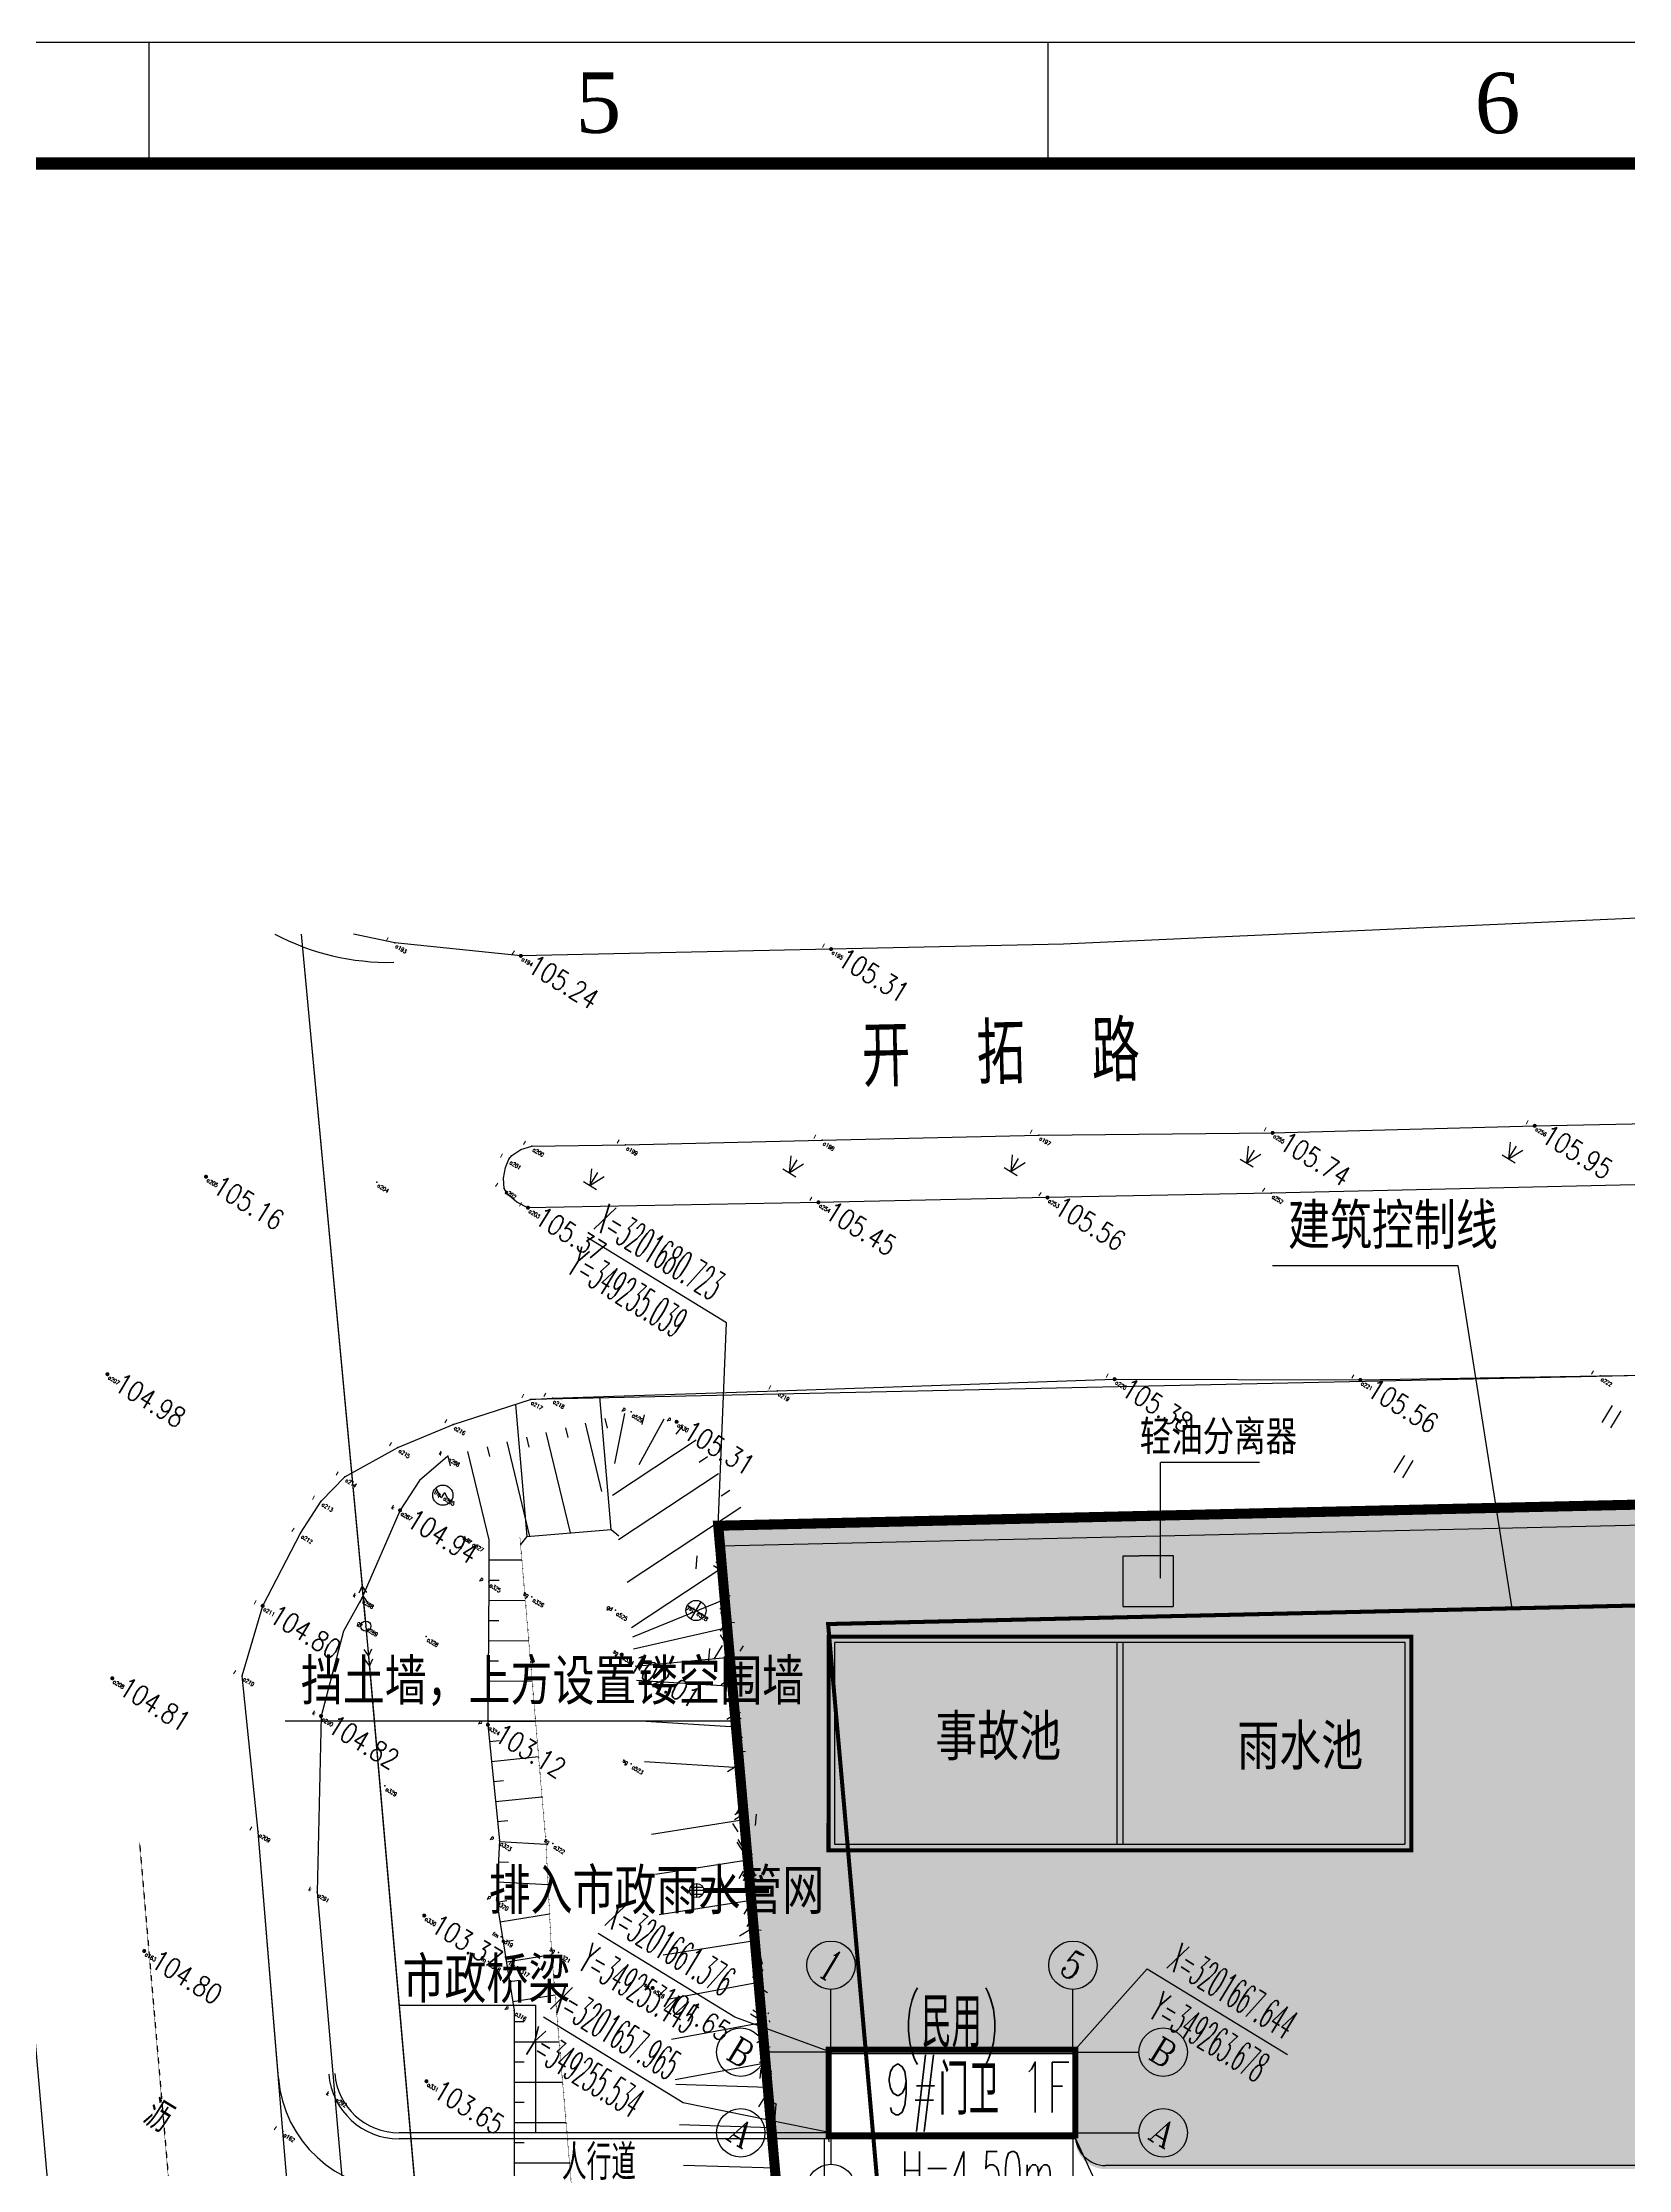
# Model space of a CAD drawing. Header units: metres. Extents: x -330863 to 383137, y -246038 to 314990.
# Drawn here: x -157489 to -78836, y 162154 to 267648 of the extents above; entities that cross this region are included whole.
import ezdxf
from ezdxf.enums import TextEntityAlignment as Align

# ---------------------------------------------------------------- set-up
doc = ezdxf.new("R2010")
doc.units = ezdxf.units.M
for name, pattern in [('CENTER', [5.08, 3.175, -0.635, 0.635, -0.635]), ('DASH', [0.35, 0.25, -0.1]), ('DOTE', [2.42, 2, -0.2, 0.02, -0.2]), ('X2', [10, 8, -2]), ('X4', [1.6, 0, -1.6])]:
    doc.linetypes.add(name, pattern=pattern)
for name, color, linetype in [('-GRASS', 114, 'Continuous'), ('-建筑轮廓线', 7, 'Continuous'), ('-总图道路', 7, 'Continuous'), ('-文字', 7, 'Continuous'), ('A-fence', 6, 'Continuous'), ('A-landscape', 41, 'Continuous'), ('AXIS', 7, 'Continuous'), ('AXIS_TEXT', 7, 'Continuous'), ('DIM_COOR', 7, 'Continuous'), ('MAP', 251, 'Continuous'), ('PUB_TEXT', 7, 'Continuous'), ('S市政接口', 7, 'Continuous'), ('农转用2000坐标', 6, 'Continuous')]:
    doc.layers.add(name, color=color, linetype=linetype)
doc.layers.add('DOTE', color=7, linetype='DOTE', lineweight=0)
doc.styles.add('_HZTXT', font='simplex.shx', dxfattribs={"width": 0.8, "bigfont": 'hztxt.shx'})
doc.styles.add('_TCH_AXIS', font='complex.shx', dxfattribs={"bigfont": 'gbcbig.shx'})
doc.styles.add('_TCH_DIM', font='SIMPLEX.shx', dxfattribs={"width": 0.6, "bigfont": 'GBCBIG.shx'})
doc.styles.add('hz', font='simplex', dxfattribs={"width": 0.7, "bigfont": 'hztxt'})
doc.styles.add('Times', font='times.ttf')
doc.styles.add('等线体', font='simplex.shx', dxfattribs={"width": 0.6, "bigfont": 'hztxt.shx'})
doc.linetypes.add('10421', pattern='A,2,[150,AAA.SHX,S=0.5,R=0,X=0,Y=0.5],1e-11', length=2)
doc.linetypes.add('FENCELINE2', pattern='A,0.25,-0.1,[132,ltypeshp.shx,S=0.1,R=0,X=-0.1,Y=0],-0.1,1', length=1.45)
pattern_1 = [(58.51216202, (-1970228605.7, -2547630934.4), (-329.70504027, 1372.03724668), [264.58066, -1731.01015]), (13.51216202, (-1970228605.7, -2547630934.4), (-329.705265, 1372.03818184), [264.58066, -1146.51615]), (103.51216202, (-1970228605.7, -2547630934.4), (-1372.03818184, -329.705265), [264.58066, -1146.51615])]

# ---------------------------------------------------------------- blocks, each defined once
blk = doc.blocks.new('$TWTSYS$00000375')
for p, q in [((-0.5, 0, 0), (0.5, 0, 0)), ((0.43, 0.25, 0), (-0.43, 0.25, 0)), ((0, 0.5, 0), (0, -0.5, 0)), ((0.43, -0.25, 0), (-0.43, -0.25, 0))]:
    blk.add_line(p, q)
blk.add_circle((0, 0, 0), 0.5)
blk = doc.blocks.new('A$C163D69A9')
at = {"layer": 'S市政接口', "linetype": 'DASH', "ltscale": 0.005}
for p, q in [((-92.36, 258.46), (-96.54, 255.9)), ((-93.53, 250.99), (-96.54, 255.9)), ((-93.72, 247.15), (-88.5, 238.62)), ((-93.47, 247.31), (-88.24, 238.78))]:
    blk.add_line(p, q, dxfattribs=at)
at = {"layer": 'S市政接口', "linetype": 'DASH', "ltscale": 0.005, "const_width": 0.2}
blk.add_lwpolyline([(-100.54, 230.9), (-75.89, 245.99), (-81.43, 255.03), (-106.07, 239.94)], close=True, dxfattribs=at)
at = {"layer": 'S市政接口', "linetype": 'DASH', "ltscale": 0.005}
blk.add_lwpolyline([(-100.44, 231.31), (-76.3, 246.09), (-81.53, 254.62), (-105.66, 239.84)], close=True, dxfattribs=at)
blk.add_lwpolyline([(-92.27, 250.15), (-93.58, 252.28), (-95.71, 250.97), (-94.41, 248.84), (-92.27, 250.15)], dxfattribs=at)
at = {"layer": 'S市政接口', "const_width": 0.25}
blk.add_lwpolyline([(-102.01, 227.65), (-104.77, 225.96)], dxfattribs=at)
at = {"layer": 'S市政接口', "xscale": 0.700000000000003, "yscale": 0.700000000000003, "zscale": 0.700000000000003, "rotation": 211.4878379791715}
blk.add_blockref('$TWTSYS$00000375', (-105.07, 225.78), dxfattribs=at)
at = {"layer": 'S市政接口', "width": 0.8}
blk.add_text('轻油分离器', height=1.5, rotation=31.4878, dxfattribs=at).set_placement((-94.8, 258.55), align=Align.MIDDLE)
for s, p in [('雨水池', (-85.45, 245.08, -3.45)), ('事故池', (-98.47, 237.66)), ('排入市政雨水管网', (-113.37, 219.58))]:
    blk.add_text(s, height=2, rotation=31.4878, dxfattribs=at).set_placement(p)
at = {"layer": 'S市政接口', "linetype": 'DASH', "ltscale": 0.005, "flags": 1}
for tag, p in [('SPEC', (-40.65, 255.77)), ('UNIT', (-40.66, 255.77)), ('WHAT', (-40.65, 255.77))]:
    blk.add_attdef(tag, p, '', height=0.0003, rotation=31.4878, dxfattribs=at)
blk = doc.blocks.new('gc124')
for p, q in [((-0.75, 1.5), (0, 0)), ((-0.75, 0), (0.75, 0)), ((0, 0), (0, 1.5)), ((0, 0), (0.75, 1.5))]:
    blk.add_line(p, q)
blk = doc.blocks.new('gc013a')
at = {"linetype": 'Continuous'}
blk.add_line((0.5, 0), (4, 0), dxfattribs=at)
at = {"linetype": 'Continuous', "flags": 128}
for points in [[(2.31, -0.4), (3, 0), (2.31, 0.4)], [(3.31, -0.4), (4, 0), (3.31, 0.4)]]:
    blk.add_lwpolyline(points, dxfattribs=at)
blk = doc.blocks.new('gc170')
at = {"linetype": 'Continuous'}
blk.add_circle((0, 0), 0.5, dxfattribs=at)
blk = doc.blocks.new('gc043')
for p, q in [((-1, 0), (1, 0)), ((0, -1), (0, 1))]:
    blk.add_line(p, q)
blk.add_circle((0, 0), 1)
blk = doc.blocks.new('gc046')
for p, q in [((0, -0.3), (-0.97, 0.26)), ((0, 0.3), (0.97, -0.26)), ((0, 0.3), (0, -0.3))]:
    blk.add_line(p, q)
blk.add_circle((0, 0), 1)
blk = doc.blocks.new('gc121')
for p, q in [((-0.5, -1), (-0.5, 1)), ((0.5, -1), (0.5, 1))]:
    blk.add_line(p, q)
blk = doc.blocks.new('GC200')
at = {"linetype": 'Continuous', "const_width": 0.2, "flags": 128}
blk.add_lwpolyline([(-0.1, 0, 1), (0.1, 0, 1)], format="xyb", close=True, dxfattribs=at)
blk = doc.blocks.new('*U368')
at = {"color": 5}
blk.add_lwpolyline([(0, 0), (1189, 0), (1189, 841), (0, 841)], close=True, dxfattribs=at)

msp = doc.modelspace()

# ---------------------------------------------------------------- hatches: boundary and pattern name
at = {"layer": '-GRASS'}
h = msp.add_hatch(dxfattribs=at)
h.set_pattern_fill('GRASS', color=256, scale=500, angle=-31.48784)
h.set_pattern_definition(pattern_1)
h.paths.add_polyline_path([(-43598, 194921), (90000, 197989), (90000, 198989), (-123978, 194084), (-123889, 193078)])
h = msp.add_hatch(dxfattribs=at)
h.set_pattern_fill('GRASS', color=256, scale=500, angle=-31.48784)
h.set_pattern_definition(pattern_1)
edge = h.paths.add_edge_path()
edge.add_line((-104767, 162171), (-52500, 162171))
edge.add_arc((-52500, 165171), 3000, 270, 360)
edge.add_line((-49500, 165171), (-49500, 189351))
edge.add_arc((-44000, 189351), 5500, 90, 179.99999, ccw=False)
edge.add_line((-44000, 194851), (45331, 194671))
edge.add_line((45331, 194671), (44662, 196948))
edge.add_line((44662, 196948), (-123889, 193078))
edge.add_line((-123889, 193078), (-121298, 163671))
edge.add_line((-121298, 163671), (-120007, 163671))
edge.add_line((-120007, 163671), (-118507, 163671))
edge.add_line((-118507, 163671), (-118507, 167911))
edge.add_line((-118507, 167911), (-106267, 167911))
edge.add_line((-106267, 167911), (-106267, 163671))
edge.add_arc((-104767, 163671), 1500, 180, 270)
at = {"layer": 'A-landscape', "linetype": 'Continuous'}
h = msp.add_hatch(dxfattribs=at)
h.set_pattern_fill('毛石砌体', color=256, scale=300, angle=-31.48776, style=0)
h.set_pattern_definition([(328.51223736, (-1970227838.2, -2547631404.5), (6187.806834, 1486.9588376), [1350, -3150]), (328.51223736, (-1970225300.8, -2547632431), (6187.806834, 1486.9588376), [1125, -3375]), (328.51223736, (-1970225375, -2547632121.6), (6187.806834, 1486.9588376), [900, -3600]), (328.51223736, (-1970225938.7, -2547630457), (6187.806834, 1486.9588376), [675, -675, 900, -2250]), (328.51223736, (-1970225821, -2547630265.2), (6187.806834, 1486.9588376), [900, -225, 1125, -2250]), (328.51223736, (-1970227078, -2547628440), (6187.806834, 1486.9588376), [1125, -3375]), (328.51223736, (-1970223315, -2547630481), (6187.806834, 1486.9588376), [1125, -3375]), (58.51223736, (-1970228135.6, -2547630167), (-1486.9588376, 6187.806834), [675, -3825]), (58.51223736, (-1970225797, -2547627641.4), (-1486.9588376, 6187.806834), [450, -4050]), (58.51223736, (-1970227838.2, -2547631404.5), (-1486.9588376, 6187.806834), [675, -3825]), (58.51223736, (-1970225339, -2547628186), (-1486.9588376, 6187.806834), [225, -4275]), (58.51223736, (-1970226087.4, -2547629838.3), (-1486.9588376, 6187.806834), [675, -3825]), (58.51223736, (-1970226526.3, -2547631416.5), (-1486.9588376, 6187.806834), [1125, -3375]), (58.51223736, (-1970224497.3, -2547628965.3), (-1486.9588376, 6187.806834), [675, -3825]), (58.51223736, (-1970225053.7, -2547630735.3), (-1486.9588376, 6187.806834), [900, -3600]), (58.51223736, (-1970224862, -2547630853), (-1486.9588376, 6187.806834), [900, -3600]), (58.51223736, (-1970225536, -2547632814.7), (-1486.9588376, 6187.806834), [450, -4050]), (58.51223736, (-1970224607.6, -2547632591.7), (-1486.9588376, 6187.806834), [1125, -3375]), (13.51223736, (-1970227987, -2547630785.7), (2350.4239943, 3837.3828294), [1909.188, -4454.7729]), (13.51223736, (-1970227485.7, -2547630829), (2350.4239943, 3837.3828294), [954.594, -5409.3669]), (13.51223736, (-1970224466, -2547629776), (2350.4239943, 3837.3828294), [1272.79215, -5091.1686]), (13.51223736, (-1970224348.6, -2547629584), (2350.4239943, 3837.3828294), [954.594, -5409.3669]), (103.51223736, (-1970225926.7, -2547629145.2), (-3837.3828294, 2350.4239943), [318.1995, -6045.7614]), (103.51223736, (-1970227987, -2547630785.7), (-3837.3828294, 2350.4239943), [636.3945, -5727.5664]), (103.51223736, (-1970226130.6, -2547630339.6), (-3837.3828294, 2350.4239943), [636.3945, -5727.5664]), (103.51223736, (-1970224583.6, -2547629968), (-3837.3828294, 2350.4239943), [636.3945, -5727.5664]), (103.51223736, (-1970222962.3, -2547629905.5), (-3837.3828294, 2350.4239943), [954.594, -5409.3669]), (103.51223736, (-1970223080, -2547630097.4), (-3837.3828294, 2350.4239943), [636.3945, -5727.5664]), (103.51223736, (-1970223036.7, -2547629596), (-3837.3828294, 2350.4239943), [636.3945, -5727.5664]), (103.51223736, (-1970226303.3, -2547632344.6), (-3837.3828294, 2350.4239943), [954.594, -5409.3669]), (355.07728856, (-1970223741.8, -2547630747.3), (3837.3828182, -2350.4239853), [503.1, -9559.2057]), (355.07728856, (-1970225288.8, -2547631119), (3837.3828182, -2350.4239853), [503.1, -9559.2057]), (355.07728856, (-1970225926.7, -2547629145.2), (3837.3828182, -2350.4239853), [1006.2, -9056.1057]), (355.07728856, (-1970225147.2, -2547628303.4), (3837.3828182, -2350.4239853), [1006.2, -9056.1057]), (355.07728856, (-1970225734.8, -2547629262.7), (3837.3828182, -2350.4239853), [1006.2, -9056.1057]), (355.07728856, (-1970222962.3, -2547629905.5), (3837.3828182, -2350.4239853), [1006.2, -9056.1057]), (355.07728856, (-1970227783, -2547629591.3), (3837.3828182, -2350.4239853), [1509.345, -8552.9607]), (355.07728856, (-1970227665.5, -2547629399.4), (3837.3828182, -2350.4239853), [1509.345, -8552.9607]), (355.07728856, (-1970226725.4, -2547627864.5), (3837.3828182, -2350.4239853), [1509.345, -8552.9607]), (31.94718618, (-1970224924.2, -2547629231.6), (2351.3384158, 3837.9530549), [503.1, -9559.2]), (31.94718618, (-1970223314.9, -2547630481.1), (2351.3384158, 3837.9530549), [503.1, -6036.6, 1006.2, -2515.5]), (31.94718618, (-1970223933.7, -2547630629.8), (2350.4239823, 3837.3828247), [1006.2, -9056.1057]), (31.94718618, (-1970226001, -2547628835.8), (2350.4239823, 3837.3828247), [1006.2, -9056.1057]), (31.94718618, (-1970226193, -2547628718.3), (2350.4239823, 3837.3828247), [1006.2, -9056.1057]), (31.94718618, (-1970224614.8, -2547629157.2), (2350.4239823, 3837.3828247), [1509.345, -8552.9607]), (85.07728856, (-1970226161.8, -2547629529), (2350.4239853, 3837.3828182), [503.1, -9559.2057]), (85.07728856, (-1970223902.5, -2547631440.5), (2350.4239853, 3837.3828182), [503.1, -9559.2057]), (85.07728856, (-1970225375.1, -2547632121.6), (2350.4239853, 3837.3828182), [1006.2, -9056.1057]), (85.07728856, (-1970225449.4, -2547631812.2), (2350.4239853, 3837.3828182), [1006.2, -9056.1057]), (85.07728856, (-1970223420.4, -2547629361), (2350.4239853, 3837.3828182), [1006.2, -9056.1057]), (85.07728856, (-1970227665.5, -2547629399.4), (2350.4239853, 3837.3828182), [1006.2, -9056.1057]), (85.07728856, (-1970226687, -2547632109.6), (2350.4239853, 3837.3828182), [1509.345, -8552.9607]), (121.94718618, (-1970223933.7, -2547630629.8), (-3837.3828247, 2350.4239823), [1006.2, -9056.1057]), (121.94718618, (-1970223859.3, -2547630939.2), (-3837.3828247, 2350.4239823), [1006.2, -9056.1057]), (121.94718618, (-1970227912.6, -2547631095), (-3837.3828247, 2350.4239823), [503.1, -9559.2057]), (121.94718618, (-1970225821.2, -2547630265.2), (-3837.3828247, 2350.4239823), [503.1, -9559.2057]), (121.94718618, (-1970224348.6, -2547629584.1), (-3837.3828247, 2350.4239823), [503.1, -9559.2057])])
h.paths.add_polyline_path([(-123779, 194101), (-124177, 194066), (-121525, 163971), (-121124, 163971)])

# ---------------------------------------------------------------- linework, layer by layer
at = {"layer": '-GRASS', "elevation": 10100}
msp.add_lwpolyline([(-106267, 167911), (-106267, 163671), (-118507, 163671), (-118507, 167911)], close=True, dxfattribs=at)
at = {"layer": '-建筑轮廓线', "const_width": 300, "elevation": 10100}
msp.add_lwpolyline([(-106267, 168091), (-118507, 168091), (-118507, 163851), (-106267, 163851)], close=True, dxfattribs=at)
at = {"layer": '-总图道路', "linetype": 'Continuous'}
for p, q in [((111442, 232771, 10100), (-106853, 222936, 10100)), ((-140021, 222994, 10100), (-142075, 223432, 10100)), ((-133767, 222348, 10100), (-140021, 222994, 10100)), ((-118382, 222682, 10100), (-133767, 222348, 10100)), ((-106853, 222936, 10100), (-118382, 222682, 10100)), ((-137118, 199098, 10100), (-133239, 200361, 10100)), ((-139863, 197960, 10100), (-137118, 199098, 10100)), ((-142504, 196506, 10100), (-139863, 197960, 10100)), ((-143674, 195300, 10100), (-142504, 196506, 10100)), ((-144692, 193711, 10100), (-143674, 195300, 10100)), ((-146569, 190110, 10100), (-144692, 193711, 10100)), ((-147586, 186643, 10100), (-146569, 190110, 10100)), ((-146787, 178898, 10100), (-147586, 186643, 10100)), ((-145788, 166682, 10100), (-146787, 178898, 10100)), ((-158663, 177692, 10100), (-157258, 161682, 10100))]:
    msp.add_line(p, q, dxfattribs=at)
at = {"layer": '-总图道路'}
for p, q in [((-133239, 200361, 10100), (-41840, 202329, 10100)), ((-118507, 163971, 10100), (-139808, 163971, 10100)), ((-118507, 163671, 10100), (-139808, 163671, 10100)), ((-118710, 145698, 10100), (-118710, 163671, 10100)), ((-118479, 163527, 10100), (-118507, 163851, 10100)), ((-52499, 162351, 10100), (-104767, 162351, 10100))]:
    msp.add_line(p, q, dxfattribs=at)
at = {"layer": '-总图道路', "linetype": 'CENTER', "ltscale": 0.0001}
msp.add_line((-152681, 178375, 10100), (-120771, -192240, 10100), dxfattribs=at)
at = {"layer": '-总图道路', "linetype": 'Continuous'}
msp.add_arc((-140339, 234026, 10100), 12000, 241.98975, 271.26304, dxfattribs=at)
at = {"layer": '-总图道路'}
for centre, radius, start in [((-139808, 167171, 10100), 6000, 184.67452), ((-139808, 167171, 10100), 3500, 184.67452), ((-139808, 167171, 10100), 3200, 184.67452), ((-104767, 163851, 10100), 1500, 180)]:
    msp.add_arc(centre, radius, start, 270, dxfattribs=at)
at = {"color": 5}
for p, q in [((-152213, 267648), (-152213, 261648)), ((-107625, 267648), (-107625, 261648))]:
    msp.add_line(p, q, dxfattribs=at)
msp.add_line((-133034, 170300, 10100), (-133034, 163971, 10100))
at = {"color": 5, "const_width": 600}
msp.add_lwpolyline([(-315563, -230952), (376837, -230952), (376837, 261648), (-315563, 261648)], close=True, dxfattribs=at)
at = {"layer": 'A-fence', "linetype": 'FENCELINE2', "ltscale": 0.0025}
for q in [(91000, 198012, 10100), (-121324, 163971, 10100)]:
    msp.add_line((-123889, 193078, 10100), q, dxfattribs=at)
at = {"layer": 'A-landscape'}
msp.add_line((-123779, 194101, 10100), (-124177, 194066, 10100), dxfattribs=at)
at = {"layer": 'A-landscape', "linetype": 'Continuous'}
msp.add_line((-121124, 164151, 10100), (-121525, 164151, 10100), dxfattribs=at)
at = {"layer": 'A-landscape', "linetype": 'Continuous', "elevation": 10100}
for points in [[(-121525, 163971), (-124177, 194066)], [(-121124, 163971), (-123779, 194101)]]:
    msp.add_lwpolyline(points, dxfattribs=at)
at = {"layer": 'AXIS'}
for p, q in [((-118387, 167971, 10100), (-118387, 171085, 10100)), ((-106387, 167971, 10100), (-106387, 171085, 10100)), ((-118387, 167971, 10100), (-121662, 167971, 10100)), ((-106387, 167971, 10100), (-103112, 167971, 10100)), ((-118387, 163971, 10100), (-121662, 163971, 10100)), ((-118387, 163971, 10100), (-118387, 162414, 10100)), ((-106387, 163971, 10100), (-103112, 163971, 10100)), ((-106387, 163971, 10100), (-106387, 160857, 10100))]:
    msp.add_line(p, q, dxfattribs=at)
for centre in [(-118387, 172285, 10100), (-106387, 172285, 10100), (-122862, 167971, 10100), (-101912, 167971, 10100), (-122862, 163971, 10100), (-101912, 163971, 10100), (-118387, 161214, 10100)]:
    msp.add_circle(centre, 1200, dxfattribs=at)
at = {"layer": 'DIM_COOR'}
for p, q in [((-123563, 204139, 10100), (-130486, 208379, 10100)), ((-123978, 194084, 10100), (-123563, 204139, 10100)), ((-123158, 169701, 10100), (-129940, 173855, 10100)), ((-106387, 167971, 10100), (-102701, 172113, 10100)), ((-102701, 172113, 10100), (-95750, 167856, 10100)), ((-125721, 165461, 10100), (-132643, 169701, 10100)), ((-118387, 167971, 10100), (-123158, 169701, 10100)), ((-118387, 163971, 10100), (-125721, 165461, 10100)), ((-106387, 163971, 10100), (-104920, 160783, 10100))]:
    msp.add_line(p, q, dxfattribs=at)
at = {"layer": 'DOTE', "ltscale": 0.0015}
for p, q in [((-106387, 167971, 10100), (-118387, 167971, 10100)), ((-118387, 163971, 10100), (-118387, 167971, 10100)), ((-106387, 163971, 10100), (-106387, 167971, 10100)), ((-106387, 163971, 10100), (-118387, 163971, 10100))]:
    msp.add_line(p, q, dxfattribs=at)
at = {"layer": 'MAP', "linetype": 'Continuous', "flags": 128}
for points, elevation in [([(-144670, 223432), (-141455, 189104), (-136328, 130518), (-131068, 73267), (-125848, 16624), (-120874, -39732), (-116062, -92847), (-111078, -148261)], 10100), ([(-144000, 145368), (-145571, 164031), (-146787, 178898), (-147586, 186643), (-146569, 190110), (-144692, 193711), (-143674, 195300), (-142504, 196506), (-139863, 197960), (-137118, 199098), (-133291, 200344), (-132204, 200402), (-121047, 200775), (-104320, 201352), (-92134, 201314), (-80241, 201515), (-65898, 201717), (-54227, 202069), (-42140, 202329), (-28740, 202678), (-14409, 203016), (51, 203448), (17224, 203712)], 109967), ([(-174458, 200652), (-171721, 199921), (-167506, 198357), (-165003, 196531), (-163326, 194578), (-161663, 192045), (-160106, 188661), (-159522, 186936), (-159105, 182927), (-158663, 177692), (-157258, 161682), (-155797, 144621), (-154196, 126026), (-152219, 103947), (-150579, 84771), (-148670, 63355), (-146752, 41129), (-144894, 20235), (-143280, 1260), (-141260, -21877), (-139157, -45149)], 114893), ([(-134032, 200103), (-133475, 193543), (-129292, 193899), (-129851, 200481)], 10100), ([(-135354, 193384), (-135350, 191296), (-135404, 184208), (-134823, 178470), (-134975, 175512), (-134095, 170043), (-134097, 161936), (-133337, 154160), (-132546, 146121), (-132559, 138374), (-132384, 127697), (-130690, 120253), (-133052, 114040), (-135605, 109628)], 114291)]:
    msp.add_lwpolyline(points, dxfattribs=dict(at, elevation=elevation))
at = {"layer": 'MAP', "linetype": 'Continuous', "elevation": 10100}
for points in [[(-144670, 223432), (-141641, 191096)], [(-129605, 199407), (-129488, 198921)], [(-128633, 199642), (-129126, 197169)], [(-127658, 199586), (-127763, 199098)], [(-133494, 198470), (-133377, 197984)], [(-132522, 198705), (-131322, 193726)], [(-131550, 198939), (-131433, 198453)], [(-130578, 199173), (-129762, 195787)], [(-126680, 199375), (-127915, 197102)], [(-125770, 199022), (-126081, 198630)], [(-137383, 197533), (-137266, 197047)], [(-136411, 197768), (-135354, 193384)], [(-135438, 198002), (-135321, 197516)], [(-134466, 198236), (-133338, 193555)], [(-125065, 198328), (-129228, 195577)], [(-124514, 197494), (-124931, 197218)], [(-123962, 196660), (-128918, 193383)], [(-123411, 195825), (-123828, 195550)], [(-122859, 194991), (-128495, 191265)], [(-133475, 193543), (-133789, 193155)], [(-129292, 193899), (-128903, 193585)], [(-135352, 192384), (-133718, 192387)], [(-135350, 191384), (-134850, 191385)], [(-123792, 191977), (-128277, 189012)], [(-135357, 190384), (-133547, 190370)], [(-123656, 190425), (-128233, 188550)], [(-135364, 189384), (-134864, 189380)], [(-123532, 189023), (-128175, 187958)], [(-135372, 188384), (-133377, 188368)], [(-141280, 187112), (-136503, 132511)], [(-135380, 187384), (-134880, 187380)], [(-123401, 187539), (-128092, 187099)], [(-135387, 186384), (-133206, 186367)], [(-123275, 186103), (-128026, 186410)], [(-135395, 185384), (-134895, 185380)], [(-135403, 184384), (-133036, 184366)], [(-123097, 184088), (-127831, 184394)], [(-135321, 183388), (-134824, 183438)], [(-135220, 182393), (-132889, 182629)], [(-122919, 182072), (-127636, 182377)], [(-135119, 181398), (-134622, 181449)], [(-135019, 180403), (-132719, 180636)], [(-134918, 179408), (-134420, 179459)], [(-122692, 179492), (-127287, 178773)], [(-134826, 178413), (-132520, 178295)], [(-134877, 177415), (-134378, 177389)], [(-122516, 177495), (-127094, 176779)], [(-134928, 176416), (-132418, 176287)], [(-134960, 175418), (-134466, 175498)], [(-122340, 175499), (-126901, 174785)], [(-134801, 174431), (-132343, 174826)], [(-134642, 173444), (-134148, 173523)], [(-122164, 173502), (-126708, 172791)], [(-134483, 172456), (-132238, 172818)], [(-134324, 171469), (-133830, 171548)], [(-121981, 171420), (-126496, 170592)], [(-134165, 170482), (-132068, 170819)], [(-134095, 169487), (-133595, 169487)], [(-121804, 169419), (-126302, 168594)], [(-134095, 168487), (-131869, 168487)], [(-134095, 167487), (-133595, 167487)], [(-121628, 167418), (-126109, 166597)], [(-134096, 166487), (-131699, 166487)], [(-121523, 166225), (-126087, 166372)], [(-134096, 165487), (-133596, 165487)], [(-134096, 164487), (-131528, 164487)], [(-121346, 164218), (-125893, 164365)], [(-134097, 162487), (-131358, 162487)], [(-134096, 163487), (-133596, 163487)], [(-121169, 162212), (-125699, 162357)]]:
    msp.add_lwpolyline(points, dxfattribs=at)
at = {"layer": 'MAP', "elevation": 118917, "flags": 128}
msp.add_lwpolyline([(-75651, 211064), (-96556, 210570), (-107649, 210361), (-119008, 210122), (-133415, 209854), (-133961, 210130), (-134424, 210523), (-134593, 210816), (-134635, 211317), (-134522, 211845), (-134358, 212269), (-134213, 212450), (-133771, 212742), (-133218, 212902), (-128571, 212970), (-118818, 213208), (-108085, 213455), (-96483, 213569), (-83485, 213918), (-69006, 214210)], dxfattribs=at)
at = {"layer": 'MAP', "linetype": 'Continuous', "elevation": 10100, "flags": 128}
msp.add_lwpolyline([(90000, 198989), (-123978, 194084), (-92776, -159993), (90000, -167056)], close=True, dxfattribs=at)
at = {"layer": 'MAP', "linetype": '10421', "flags": 128}
msp.add_lwpolyline([(-137392, 197531), (-138801, 196327), (-139755, 194849), (-141659, 190487), (-142559, 188852), (-143677, 184643), (-143871, 175911), (-142992, 165761), (-142024, 154565), (-141646, 143373), (-140461, 128646), (-140109, 117740), (-138920, 112805)], dxfattribs=at)
at = {"layer": 'MAP', "linetype": 'X4', "elevation": 10100}
msp.add_lwpolyline([(-133814, 193515), (-133561, 190533), (-132521, 178301), (-132245, 172903, 0.0084822), (-132244, 172891), (-128622, 130370, 0.0039956), (-128622, 130365), (-127293, 117246), (-127277, 117057), (-129505, 115389), (-132660, 110739), (-135605, 109628)], format="xyb", dxfattribs=at)
at = {"layer": 'MAP', "linetype": 'Continuous'}
for p in [(-140021, 222994, 115269), (-118382, 222682, 115413), (-133767, 222348, 115337), (-118818, 213208, 115560), (-108085, 213455, 115681), (-96483, 213569, 115843), (-83485, 213918, 116045), (-134358, 212269, 115449), (-133218, 212902, 115444), (-128571, 212970, 115468), (-149382, 211392, 115263), (-140915, 211124, 115298), (-134593, 210816, 115461), (-119008, 210122, 115548), (-107649, 210361, 115663), (-96556, 210570, 115804), (-133415, 209854, 115474), (-154269, 201598, 115082), (-80241, 201515, 115912), (-121047, 200775, 115329), (-104320, 201352, 115482), (-92134, 201314, 115658), (-133291, 200344, 115262), (-132204, 200402, 115271), (-128293, 199724, 115558), (-137118, 199098, 115118), (-126042, 199237, 115411), (-139863, 197960, 115051), (-137392, 197531, 114915), (-142504, 196506, 115018), (-143674, 195300, 114967), (-137637, 195599, 114979), (-139755, 194849, 115043), (-144692, 193711, 114958), (-136214, 193310, 113481), (-135350, 191296, 113485), (-146569, 190110, 114903), (-141659, 190487, 115006), (-133221, 190561, 112229), (-141455, 189104, 114845), (-129076, 189889, 112176), (-125082, 189877, 114219), (-138460, 188595, 113498), (-128764, 187693, 112109), (-154031, 186517, 114911), (-147586, 186643, 114922), (-143677, 184643, 114915), (-135404, 184208, 113215), (-128293, 182273, 111991), (-140509, 181179, 113487), (-146787, 178898, 114880), (-134823, 178470, 113381), (-132181, 178324, 111916), (-143871, 175911, 114910), (-134975, 175512, 113348), (-138560, 174748, 113465), (-134751, 173689, 113585), (-152447, 172990, 114900), (-135372, 172472, 113583), (-133939, 172211, 113587), (-131905, 172920, 111824), (-127228, 171159, 111753), (-134095, 170043, 113419), (-142992, 165761, 114909), (-138448, 166529, 113754), (-145571, 164031, 114901)]:
    msp.add_point(p, dxfattribs=at)
at = {"layer": 'S市政接口'}
for p, q in [((-96496, 206997, 10100), (-87306, 206997, 10100)), ((-87306, 206997, 10100), (-84621, 189984, 10100)), ((-145457, 184403, 113100), (-123212, 184403, 113100)), ((-139787, 170300, 10100), (-133034, 170300, 10100))]:
    msp.add_line(p, q, dxfattribs=at)
at = {"layer": '农转用2000坐标', "color": 1, "linetype": 'DASH', "ltscale": 0.01, "const_width": 500, "elevation": 10100}
msp.add_lwpolyline([(90000, 198989), (-123978, 194084), (-92776, -159993), (90000, -167056)], close=True, dxfattribs=at)
at = {"layer": '农转用2000坐标', "color": 5, "linetype": 'X2', "ltscale": 0.001, "const_width": 200, "elevation": 10100}
msp.add_lwpolyline([(85000, 193873), (-118529, 189207), (-88182, -155167), (85000, -161859)], close=True, dxfattribs=at)

# ---------------------------------------------------------------- block references
at = {"xscale": 600, "yscale": 600, "zscale": 600}
msp.add_blockref('*U368', (-330563, -236952), dxfattribs=at)
at = {"layer": 'MAP', "linetype": 'Continuous'}
ref = msp.add_blockref('GC200', (-118382, 222682, 115413), dxfattribs=dict(at, xscale=500, yscale=500, zscale=500, rotation=328.5121620192327))
ref.add_attrib('height', '105.31', dxfattribs={"layer": 'GCD', "linetype": 'Continuous', "height": 1000, "rotation": 328.51216, "style": '等线体', "width": 0.8}).set_placement((-117871, 222368, 115413), align=Align.MIDDLE_LEFT)
ref = msp.add_blockref('GC200', (-133767, 222348, 115337), dxfattribs=dict(at, xscale=500, yscale=500, zscale=500, rotation=328.5121620192327))
ref.add_attrib('height', '105.24', dxfattribs={"layer": 'GCD', "linetype": 'Continuous', "height": 1000, "rotation": 328.51216, "style": '等线体', "width": 0.8}).set_placement((-133255, 222035, 115337), align=Align.MIDDLE_LEFT)
ref = msp.add_blockref('GC200', (-96483, 213569, 115843), dxfattribs=dict(at, xscale=500, yscale=500, zscale=500, rotation=328.5121620192327))
ref.add_attrib('height', '105.74', dxfattribs={"layer": 'GCD', "linetype": 'Continuous', "height": 1000, "rotation": 328.51216, "style": '等线体', "width": 0.8}).set_placement((-95971, 213256, 115843), align=Align.MIDDLE_LEFT)
at = {"layer": 'MAP', "linetype": 'Continuous', "zscale": 1000}
for name, p, xscale, yscale, rotation in [('gc124', (-84779, 212275, 10100), 500, 500, 328.5121620192327), ('gc124', (-120453, 211591, 10100), 500, 500, 328.5121620192327), ('gc124', (-109472, 211650, 10100), 500, 500, 328.5121620192327), ('gc124', (-97772, 212073, 10100), 500, 500, 328.5121620192327), ('gc124', (-130340, 210956, 10100), 500, 500, 328.5121620192327), ('gc121', (-79669, 199494, 10100), 500, 500, 328.5121620192327), ('gc121', (-89982, 197015, 10100), 500, 500, 328.5121620192327), ('gc046', (-137637, 195599, 114979), 500, 500, 328.5121620192327), ('gc013a', (-141455, 189104, 10100), 499.9999999999994, 499.9999999999994, 95.35157592070163), ('gc043', (-125082, 189877, 114219), 500, 500, 328.5121620192327), ('gc170', (-141455, 189104, 10100), 500, 500, 328.5121620192327), ('gc013a', (-141455, 189104, 10100), 500.0000000000023, 500.0000000000023, 275.0005403066337)]:
    msp.add_blockref(name, p, dxfattribs=dict(at, xscale=xscale, yscale=yscale, rotation=rotation))
at = {"layer": 'MAP', "linetype": 'Continuous'}
ref = msp.add_blockref('GC200', (-83485, 213918, 116045), dxfattribs=dict(at, xscale=500, yscale=500, zscale=500, rotation=328.5121620192327))
ref.add_attrib('height', '105.95', dxfattribs={"layer": 'GCD', "linetype": 'Continuous', "height": 1000, "rotation": 328.51216, "style": '等线体', "width": 0.8}).set_placement((-82974, 213604, 116045), align=Align.MIDDLE_LEFT)
ref = msp.add_blockref('GC200', (-149382, 211392, 115263), dxfattribs=dict(at, xscale=500, yscale=500, zscale=500, rotation=328.5121620192327))
ref.add_attrib('height', '105.16', dxfattribs={"layer": 'GCD', "linetype": 'Continuous', "height": 1000, "rotation": 328.51216, "style": '等线体', "width": 0.8}).set_placement((-148870, 211078, 115263), align=Align.MIDDLE_LEFT)
ref = msp.add_blockref('GC200', (-133415, 209854, 115474), dxfattribs=dict(at, xscale=500, yscale=500, zscale=500, rotation=328.5121620192327))
ref.add_attrib('height', '105.37', dxfattribs={"layer": 'GCD', "linetype": 'Continuous', "height": 1000, "rotation": 328.51216, "style": '等线体', "width": 0.8}).set_placement((-132903, 209540, 115474), align=Align.MIDDLE_LEFT)
ref = msp.add_blockref('GC200', (-119008, 210122, 115548), dxfattribs=dict(at, xscale=500, yscale=500, zscale=500, rotation=328.5121620192327))
ref.add_attrib('height', '105.45', dxfattribs={"layer": 'GCD', "linetype": 'Continuous', "height": 1000, "rotation": 328.51216, "style": '等线体', "width": 0.8}).set_placement((-118497, 209809, 115548), align=Align.MIDDLE_LEFT)
ref = msp.add_blockref('GC200', (-107649, 210361, 115663), dxfattribs=dict(at, xscale=500, yscale=500, zscale=500, rotation=328.5121620192327))
ref.add_attrib('height', '105.56', dxfattribs={"layer": 'GCD', "linetype": 'Continuous', "height": 1000, "rotation": 328.51216, "style": '等线体', "width": 0.8}).set_placement((-107137, 210048, 115663), align=Align.MIDDLE_LEFT)
ref = msp.add_blockref('GC200', (-154269, 201598, 115082), dxfattribs=dict(at, xscale=500, yscale=500, zscale=500, rotation=328.5121620192327))
ref.add_attrib('height', '104.98', dxfattribs={"layer": 'GCD', "linetype": 'Continuous', "height": 1000, "rotation": 328.51216, "style": '等线体', "width": 0.8}).set_placement((-153757, 201285, 115082), align=Align.MIDDLE_LEFT)
ref = msp.add_blockref('GC200', (-104320, 201352, 115482), dxfattribs=dict(at, xscale=500, yscale=500, zscale=500, rotation=328.5121620192327))
ref.add_attrib('height', '105.38', dxfattribs={"layer": 'GCD', "linetype": 'Continuous', "height": 1000, "rotation": 328.51216, "style": '等线体', "width": 0.8}).set_placement((-103808, 201038, 115482), align=Align.MIDDLE_LEFT)
ref = msp.add_blockref('GC200', (-92134, 201314, 115658), dxfattribs=dict(at, xscale=500, yscale=500, zscale=500, rotation=328.5121620192327))
ref.add_attrib('height', '105.56', dxfattribs={"layer": 'GCD', "linetype": 'Continuous', "height": 1000, "rotation": 328.51216, "style": '等线体', "width": 0.8}).set_placement((-91622, 201001, 115658), align=Align.MIDDLE_LEFT)
ref = msp.add_blockref('GC200', (-126042, 199237, 115411), dxfattribs=dict(at, xscale=500, yscale=500, zscale=500, rotation=328.5121620192327))
ref.add_attrib('height', '105.31', dxfattribs={"layer": 'GCD', "linetype": 'Continuous', "height": 1000, "rotation": 328.51216, "style": '等线体', "width": 0.8}).set_placement((-125531, 198924, 115411), align=Align.MIDDLE_LEFT)
ref = msp.add_blockref('GC200', (-139755, 194849, 115043), dxfattribs=dict(at, xscale=500, yscale=500, zscale=500, rotation=328.5121620192327))
ref.add_attrib('height', '104.94', dxfattribs={"layer": 'GCD', "linetype": 'Continuous', "height": 1000, "rotation": 328.51216, "style": '等线体', "width": 0.8}).set_placement((-139243, 194536, 115043), align=Align.MIDDLE_LEFT)
ref = msp.add_blockref('GC200', (-146569, 190110, 114903), dxfattribs=dict(at, xscale=500, yscale=500, zscale=500, rotation=328.5121620192327))
ref.add_attrib('height', '104.80', dxfattribs={"layer": 'GCD', "linetype": 'Continuous', "height": 1000, "rotation": 328.51216, "style": '等线体', "width": 0.8}).set_placement((-146057, 189796, 114903), align=Align.MIDDLE_LEFT)
ref = msp.add_blockref('GC200', (-128764, 187693, 112109), dxfattribs=dict(at, xscale=500, yscale=500, zscale=500, rotation=328.5121620192327))
ref.add_attrib('height', '102.01', dxfattribs={"layer": 'GCD', "linetype": 'Continuous', "height": 1000, "rotation": 328.51216, "style": '等线体', "width": 0.8}).set_placement((-128252, 187380, 112109), align=Align.MIDDLE_LEFT)
ref = msp.add_blockref('GC200', (-154031, 186517, 114911), dxfattribs=dict(at, xscale=500, yscale=500, zscale=500, rotation=328.5121620192327))
ref.add_attrib('height', '104.81', dxfattribs={"layer": 'GCD', "linetype": 'Continuous', "height": 1000, "rotation": 328.51216, "style": '等线体', "width": 0.8}).set_placement((-153519, 186204, 114911), align=Align.MIDDLE_LEFT)
ref = msp.add_blockref('GC200', (-143677, 184643, 114915), dxfattribs=dict(at, xscale=500, yscale=500, zscale=500, rotation=328.5121620192327))
ref.add_attrib('height', '104.82', dxfattribs={"layer": 'GCD', "linetype": 'Continuous', "height": 1000, "rotation": 328.51216, "style": '等线体', "width": 0.8}).set_placement((-143165, 184330, 114915), align=Align.MIDDLE_LEFT)
ref = msp.add_blockref('GC200', (-135404, 184208, 113215), dxfattribs=dict(at, xscale=500, yscale=500, zscale=500, rotation=328.5121620192327))
ref.add_attrib('height', '103.12', dxfattribs={"layer": 'GCD', "linetype": 'Continuous', "height": 1000, "rotation": 328.51216, "style": '等线体', "width": 0.8}).set_placement((-134892, 183895, 113215), align=Align.MIDDLE_LEFT)
ref = msp.add_blockref('GC200', (-138560, 174748, 113465), dxfattribs=dict(at, xscale=500, yscale=500, zscale=500, rotation=328.5121620192327))
ref.add_attrib('height', '103.37', dxfattribs={"layer": 'GCD', "linetype": 'Continuous', "height": 1000, "rotation": 328.51216, "style": '等线体', "width": 0.8}).set_placement((-138048, 174435, 113465), align=Align.MIDDLE_LEFT)
ref = msp.add_blockref('GC200', (-152447, 172990, 114900), dxfattribs=dict(at, xscale=500, yscale=500, zscale=500, rotation=328.5121620192327))
ref.add_attrib('height', '104.80', dxfattribs={"layer": 'GCD', "linetype": 'Continuous', "height": 1000, "rotation": 328.51216, "style": '等线体', "width": 0.8}).set_placement((-151935, 172677, 114900), align=Align.MIDDLE_LEFT)
ref = msp.add_blockref('GC200', (-127228, 171159, 111753), dxfattribs=dict(at, xscale=500, yscale=500, zscale=500, rotation=328.5121620192327))
ref.add_attrib('height', '101.65', dxfattribs={"layer": 'GCD', "linetype": 'Continuous', "height": 1000, "rotation": 328.51216, "style": '等线体', "width": 0.8}).set_placement((-126716, 170846, 111753), align=Align.MIDDLE_LEFT)
ref = msp.add_blockref('GC200', (-138448, 166529, 113754), dxfattribs=dict(at, xscale=500, yscale=500, zscale=500, rotation=328.5121620192327))
ref.add_attrib('height', '103.65', dxfattribs={"layer": 'GCD', "linetype": 'Continuous', "height": 1000, "rotation": 328.51216, "style": '等线体', "width": 0.8}).set_placement((-137936, 166215, 113754), align=Align.MIDDLE_LEFT)
at = {"layer": 'S市政接口', "xscale": 1000, "yscale": 1000, "zscale": 1000, "rotation": 328.5121620192327}
msp.add_blockref('A$C163D69A9', (-153377, -71426, 10100), dxfattribs=at)

# ---------------------------------------------------------------- texts
at = {"layer": '-文字', "linetype": 'Continuous', "style": '_HZTXT'}
for s, height, rotation, width, p in [('(民用)', 2500, 359.99994, 0.6, (-114805, 168194, 10100)), ('9#门卫', 2500, 359.99994, 0.6, (-115688, 164869, 10100)), ('1F', 2500, 359.99994, 0.6, (-108962, 164979, 10100)), ('人行道', 1750, 359.99995, 0.7, (-131732, 161631, 10100)), ('H=4.50m', 2000, 359.99994, 0.6, (-114927, 161051, 10100))]:
    msp.add_text(s, height=height, rotation=rotation, dxfattribs=dict(at, width=width)).set_placement(p)
at = {"color": 4, "style": 'Times'}
for s, p in [('5', (-129919, 264648)), ('6', (-85332, 264648))]:
    msp.add_text(s, height=3000, dxfattribs=at).set_placement(p, align=Align.MIDDLE)
at = {"layer": 'AXIS_TEXT', "style": '_TCH_AXIS', "width": 1}
msp.add_text('1', height=1544, rotation=328.51216, dxfattribs=at).set_placement((-119073, 171800, 10100), (-118508, 171454, 10100), align=Align.FIT)
at = {"layer": 'AXIS_TEXT', "style": '_TCH_AXIS'}
for s, height, p, p2 in [('5', 1398, (-107150, 171933, 10100), (-106355, 171446, 10100)), ('B', 1306, (-123654, 167691, 10100), (-122752, 167138, 10100)), ('B', 1306, (-102704, 167691, 10100), (-101803, 167138, 10100)), ('A', 1276, (-123661, 163713, 10100), (-122729, 163142, 10100)), ('A', 1276, (-102712, 163713, 10100), (-101779, 163142, 10100))]:
    msp.add_text(s, height=height, rotation=328.51216, dxfattribs=at).set_placement(p, p2, align=Align.FIT)
at = {"layer": 'MAP', "linetype": 'Continuous', "style": 'hz', "width": 0.8}
for s, p in [('l', (-140473, 223097, 115269)), ('a193', (-140013, 222769, 115269)), ('l', (-134219, 222451, 115337)), ('l', (-118834, 222784, 115413)), ('a194', (-133758, 222123, 115337)), ('a195', (-118374, 222456, 115413)), ('l', (-83937, 214020, 116045)), ('l', (-133670, 213005, 115444)), ('l', (-129023, 213073, 115468)), ('l', (-119270, 213311, 115560)), ('l', (-108537, 213557, 115681)), ('a197', (-108077, 213229, 115681)), ('l', (-96935, 213672, 115843)), ('a255', (-96474, 213344, 115843)), ('a256', (-83477, 213693, 116045)), ('l', (-134810, 212371, 115449)), ('a201', (-134350, 212044, 115449)), ('a200', (-133209, 212677, 115444)), ('a199', (-128562, 212745, 115468)), ('a198', (-118810, 212983, 115560)), ('a205', (-149373, 211167, 115263)), ('l', (-135045, 210919, 115461)), ('a204', (-140906, 210899, 115298)), ('a202', (-134584, 210591, 115461)), ('l', (-133867, 209956, 115474)), ('l', (-119460, 210225, 115548)), ('a254', (-119000, 209897, 115548)), ('l', (-108101, 210464, 115663)), ('a253', (-107640, 210136, 115663)), ('l', (-97008, 210672, 115804)), ('a252', (-96547, 210344, 115804)), ('a203', (-133406, 209628, 115474)), ('l', (-104772, 201454, 115482)), ('l', (-92586, 201417, 115658)), ('l', (-80693, 201617, 115912)), ('a207', (-154260, 201373, 115082)), ('l', (-133743, 200447, 115262)), ('l', (-132656, 200505, 115271)), ('l', (-121499, 200878, 115329)), ('a219', (-121038, 200550, 115329)), ('a220', (-104311, 201126, 115482)), ('a221', (-92125, 201089, 115658)), ('a222', (-80232, 201290, 115912)), ('a217', (-133282, 200119, 115262)), ('a218', (-132196, 200177, 115271)), ('p', (-128745, 199826, 115558)), ('a529', (-128284, 199498, 115558)), ('p', (-126495, 199340, 115411)), ('l', (-137570, 199201, 115118)), ('a216', (-137110, 198873, 115118)), ('a530', (-126034, 199012, 115411)), ('l', (-140315, 198063, 115051)), ('a215', (-139854, 197735, 115051)), ('k', (-137844, 197634, 114915)), ('a286', (-137383, 197306, 114915)), ('l', (-142956, 196609, 115018)), ('a214', (-142495, 196281, 115018)), ('l', (-144126, 195403, 114967)), ('trq', (-138089, 195701, 114979)), ('a285', (-137629, 195374, 114979)), ('a213', (-143666, 195075, 114967)), ('k', (-140207, 194952, 115043)), ('a287', (-139746, 194624, 115043)), ('l', (-145144, 193813, 114958)), ('a212', (-144684, 193486, 114958)), ('hdb', (-136666, 193413, 113481)), ('a327', (-136205, 193085, 113481)), ('p', (-135802, 191399, 113485)), ('a325', (-135341, 191071, 113485)), ('l', (-147021, 190212, 114903)), ('a211', (-146560, 189884, 114903)), ('k', (-142111, 190589, 115006)), ('a288', (-141650, 190261, 115006)), ('sg', (-133673, 190664, 112229)), ('a326', (-133212, 190336, 112229)), ('gd', (-129528, 189992, 112176)), ('ysj', (-125534, 189979, 114219)), ('gy', (-141907, 189207, 114845)), ('a289', (-141446, 188879, 114845)), ('a525', (-129067, 189664, 112176)), ('a528', (-125074, 189651, 114219)), ('a328', (-138451, 188370, 113498)), ('sg', (-129216, 187796, 112109)), ('l', (-148038, 186745, 114922)), ('a524', (-128755, 187468, 112109)), ('a208', (-154022, 186292, 114911)), ('a210', (-147578, 186417, 114922)), ('k', (-144129, 184746, 114915)), ('a290', (-143668, 184418, 114915)), ('p', (-135856, 184311, 113215)), ('a324', (-135395, 183983, 113215)), ('sg', (-128745, 182375, 111991)), ('a523', (-128284, 182048, 111991)), ('a329', (-140500, 180954, 113487)), ('l', (-147239, 179000, 114880)), ('a209', (-146778, 178672, 114880)), ('p', (-135275, 178572, 113381)), ('a323', (-134814, 178244, 113381)), ('sg', (-132633, 178427, 111916)), ('a322', (-132172, 178099, 111916)), ('k', (-144323, 176013, 114910)), ('a291', (-143862, 175685, 114910)), ('p', (-135427, 175615, 113348)), ('a320', (-134966, 175287, 113348)), ('a330', (-138551, 174523, 113465)), ('fm', (-135203, 173792, 113585)), ('a319', (-134742, 173464, 113585)), ('sg', (-132357, 173023, 111824)), ('a163', (-152438, 172765, 114900)), ('fm', (-135824, 172575, 113583)), ('a318', (-135363, 172247, 113583)), ('fm', (-134391, 172314, 113587)), ('a317', (-133930, 171986, 113587)), ('a321', (-131896, 172695, 111824)), ('sg', (-127680, 171262, 111753)), ('a526', (-127219, 170934, 111753)), ('p', (-134547, 170146, 113419)), ('a316', (-134086, 169818, 113419)), ('k', (-143444, 165864, 114909)), ('a331', (-138439, 166303, 113754)), ('a292', (-142984, 165536, 114909)), ('l', (-146023, 164133, 114901)), ('a162', (-145563, 163805, 114901))]:
    msp.add_text(s, height=200, rotation=328.51216, dxfattribs=at).set_placement(p)
at = {"layer": 'MAP', "linetype": 'Continuous', "style": '等线体', "width": 0.8}
for s, height, rotation, p in [('开  拓  路', 3000, 1.2335, (-109962, 217646, 10100)), ('沥', 1500, 328.51216, (-151692, 164858, 10100))]:
    msp.add_text(s, height=height, rotation=rotation, dxfattribs=at).set_placement(p, align=Align.MIDDLE)
at = {"layer": 'PUB_TEXT', "style": '_TCH_DIM', "width": 0.423529}
for s, p in [('X=3201680.723', (-130212, 208827, 10100)), ('Y=349235.039', (-131537, 206663, 10100)), ('X=3201661.376', (-129666, 174302, 10100)), ('Y=349253.445', (-130991, 172139, 10100)), ('X=3201667.644', (-101795, 172174, 10100)), ('X=3201657.965', (-132369, 170149, 10100)), ('Y=349263.678', (-102686, 169743, 10100)), ('Y=349255.534', (-133694, 167985, 10100))]:
    msp.add_text(s, height=1487.5, rotation=328.51216, dxfattribs=at).set_placement(p)
at = {"layer": 'S市政接口', "width": 0.8}
for s, p in [('建筑控制线', (-95716, 208020, 10100)), ('挡土墙，上方设置镂空围墙', (-144677, 185425, 113100)), ('市政桥梁', (-139636, 170632, 10100))]:
    msp.add_text(s, height=2000, dxfattribs=at).set_placement(p)

doc.saveas('drawing.dxf')
